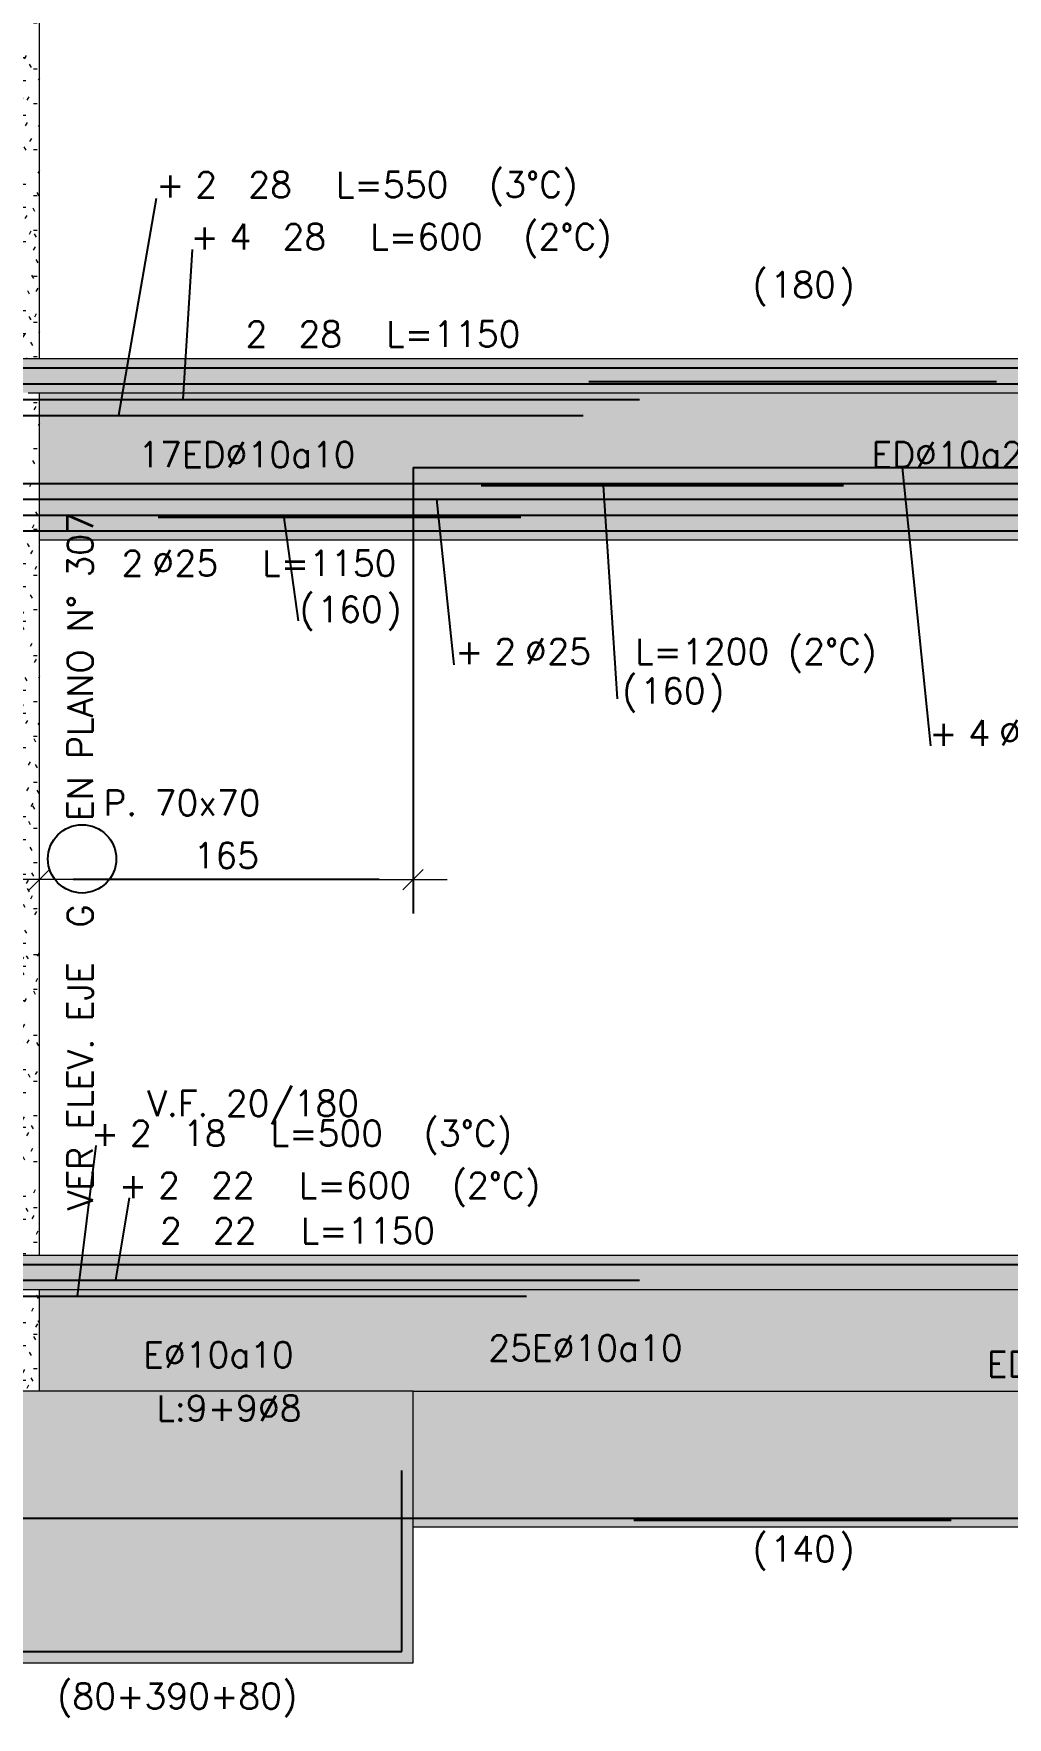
# Model space of a CAD drawing. Extents: x -3544 to 11711, y -11366 to 8565.
# Drawn here: x 2419 to 2849, y 1627 to 2371 of the extents above; entities that cross this region are included whole.
import ezdxf
from ezdxf.enums import TextEntityAlignment as Align

# ---------------------------------------------------------------- set-up
doc = ezdxf.new("R2010")
doc.units = 0
doc.header["$LTSCALE"] = 30
doc.header["$MEASUREMENT"] = 0
doc.linetypes.add('EJE2$0$RLE-PROYECCION', pattern=[0.71438, 0.47625, -0.23813])
doc.layers.get('0').update_dxf_attribs({"linetype": 'CONTINUOUS'})
doc.layers.add('EJE2$0$RLA-ACHURADO', color=30, linetype='EJE2$0$RLE-PROYECCION', lineweight=15, transparency=0.7)
for name, color, linetype, lineweight in [('EJE2$0$RLA-CONTORNO', 30, 'CONTINUOUS', 15), ('EJE2$0$RLA-COTAS', 7, 'CONTINUOUS', 9), ('EJE2$0$RLA-TEXTOS-1', 9, 'CONTINUOUS', 9)]:
    doc.layers.add(name, color=color, linetype=linetype, lineweight=lineweight)
doc.layers.add('EJE2$0$RLA-FE', color=7, linetype='CONTINUOUS')
doc.layers.add('EJE2$0$RLA-TEXTOS-FE', color=9, linetype='CONTINUOUS')
doc.styles.add('EJE2$0$RomanS', font='romans.shx', dxfattribs={"height": 11.25})
doc.dimstyles.new('EJE2$0$ING-50', dxfattribs={"dimscale": 50, "dimtxt": 0.27, "dimasz": 0.3, "dimexe": 0, "dimexo": 0, "dimgap": 0.1, "dimtad": 1, "dimdec": 1, "dimzin": 12, "dimdsep": 46, "dimtxsty": 'EJE2$0$RomanS', "dimblk": 'EJE2$0$TICK1', "dimblk1": 'EJE2$0$TICK1', "dimblk2": 'EJE2$0$TICK1', "dimcen": 0.09, "dimclrd": 2, "dimclre": 1, "dimclrt": 3, "dimadec": 0, "dimazin": 0, "dimtfac": 1, "dimtdec": 0, "dimtix": 1, "dimtmove": 2, "dimatfit": 3, "dimldrblk": 'EJE2$0$TICK1', "dimfxl": 0, "dimfxlon": 1, "dimtolj": 1, "dimtzin": 0, "dimarcsym": 0})
pattern_1 = [(0, (-1898.762, -1266.802), (20.32, 5.08), [1.676, -13.564, 1.676, -13.564, -81.28]), (0, (-1898.762, -1266.802), (20.32, 5.08), [-30.48, 1.676, -28.804, 1.676, -13.564, -35.56]), (0, (-1898.762, -1266.802), (20.32, 5.08), [-76.2, 1.676, -8.484, 1.676, -23.724]), (120, (-1891.142, -1264.262), (-14.559409, 15.057636), [1.676, -13.564, 1.676, -13.564, -81.28]), (120, (-1891.142, -1264.262), (-14.559409, 15.057636), [-30.48, 1.676, -28.804, 1.676, -13.564, -35.56]), (120, (-1891.142, -1264.262), (-14.559409, 15.057636), [-76.2, 1.676, -8.484, 1.676, -23.724]), (240, (-1888.602, -1254.102), (-5.760591, -20.137636), [1.676, -13.564, 1.676, -13.564, -81.28]), (240, (-1888.602, -1254.102), (-5.760591, -20.137636), [-30.48, 1.676, -28.804, 1.676, -13.564, -35.56]), (240, (-1888.602, -1254.102), (-5.760591, -20.137636), [-76.2, 1.676, -8.484, 1.676, -23.724])]

# ---------------------------------------------------------------- blocks, each defined once
blk = doc.blocks.new('*U201')
at = {"layer": 'EJE2$0$RLA-FE'}
blk.add_line((0, 0), (1068.21, 0), dxfattribs=at)
at = {"layer": 'EJE2$0$RLA-FE', "color": 3, "style": 'EJE2$0$RomanS', "flags": 8}
for tag, p in [('F=', (613.74, 9.32)), ('NUM', (628.15, 9.32))]:
    blk.add_attdef(tag, text='', height=11.25, dxfattribs=at).set_placement(p, align=Align.RIGHT)
at = {"layer": 'EJE2$0$RLA-FE', "color": 3, "style": 'EJE2$0$RomanS'}
for tag, p, flags in [('PHI', (632.04, 9.54), 14), ('DIAM', (641.9, 9.32), 12), ('MINUS', (663.92, 9.32), 13), ('MARK', (677.31, 9.32), 13), ('TEXTO_FE1', (680.61, 9.32), 8), ('TEXTO_FE2', (748.13, 9.34), 8), ('TIPO', (573.8, -75.78), 13), ('NVECES', (559.93, -94.72), 13), ('NUMFE', (563.86, -114.48), 13), ('CAPA', (572.06, -133.6), 13), ('DESPLAZA', (278.34, -151.59), 13), ('ESPACIO', (284.39, -169.95), 13), ('CANT', (298.23, -188.75), 13)]:
    blk.add_attdef(tag, p, '', height=11.25, dxfattribs=dict(at, flags=flags))
blk = doc.blocks.new('*U200')
at = {"layer": 'EJE2$0$RLA-FE'}
for p, q in [((0, 0), (1068.21, 0)), ((1068.21, 0), (1118.21, 0)), ((1118.21, 0), (1150, 0)), ((1150, 0), (1150, 0))]:
    blk.add_line(p, q, dxfattribs=at)
at = {"layer": 'EJE2$0$RLA-FE', "color": 3, "style": 'EJE2$0$RomanS', "flags": 8}
for tag, p in [('F=', (471.52, 36.32)), ('NUM', (485.93, 36.32))]:
    blk.add_attdef(tag, text='', height=11.25, dxfattribs=at).set_placement(p, align=Align.RIGHT)
at = {"layer": 'EJE2$0$RLA-FE', "color": 3, "style": 'EJE2$0$RomanS'}
for tag, p, flags in [('PHI', (489.83, 36.54), 14), ('DIAM', (499.68, 36.32), 12), ('MINUS', (521.7, 36.32), 13), ('MARK', (535.09, 36.32), 13), ('TEXTO_FE1', (538.39, 36.32), 8), ('TEXTO_FE2', (605.92, 36.34), 8), ('TIPO', (573.8, -75.78), 13), ('NVECES', (559.93, -94.72), 13), ('NUMFE', (563.86, -114.48), 13), ('CAPA', (572.06, -133.6), 13), ('DESPLAZA', (278.34, -151.59), 13), ('ESPACIO', (284.39, -169.95), 13), ('CANT', (298.23, -188.75), 13)]:
    blk.add_attdef(tag, p, '', height=11.25, dxfattribs=dict(at, flags=flags))
blk = doc.blocks.new('*U44')
at = {"layer": 'EJE2$0$RLA-FE'}
for q in [(0, 0), (1118.21, 0)]:
    blk.add_line((0, 0), q, dxfattribs=at)
at = {"layer": 'EJE2$0$RLA-FE', "color": 3, "style": 'EJE2$0$RomanS', "flags": 8}
for tag, p in [('F=', (508.44, 36.32)), ('NUM', (522.85, 36.32))]:
    blk.add_attdef(tag, text='', height=11.25, dxfattribs=at).set_placement(p, align=Align.RIGHT)
at = {"layer": 'EJE2$0$RLA-FE', "color": 3, "style": 'EJE2$0$RomanS'}
for tag, p, flags in [('PHI', (526.74, 36.54), 14), ('DIAM', (536.6, 36.32), 12), ('MINUS', (558.62, 36.32), 13), ('MARK', (572.01, 36.32), 13), ('TEXTO_FE1', (575.31, 36.32), 8), ('TEXTO_FE2', (642.83, 36.34), 8), ('TIPO', (598.8, -75.78), 13), ('NVECES', (584.93, -94.72), 13), ('NUMFE', (588.86, -114.48), 13), ('CAPA', (597.06, -133.6), 13), ('DESPLAZA', (278.34, -151.59), 13), ('ESPACIO', (284.39, -169.95), 13), ('CANT', (298.23, -188.75), 13)]:
    blk.add_attdef(tag, p, '', height=11.25, dxfattribs=dict(at, flags=flags))
blk = doc.blocks.new('*U42')
at = {"layer": 'EJE2$0$RLA-FE', "color": 6}
blk.add_line((0, 1), (180, 1), dxfattribs=at)
at = {"layer": 'EJE2$0$RLA-FE', "color": 3, "style": 'EJE2$0$RomanS', "flags": 8}
for tag, p in [('(', (75.66, 38.14)), ('EMP', (94.68, 38.14)), (')', (113.99, 38.14))]:
    blk.add_attdef(tag, text='', height=11.25, dxfattribs=at).set_placement(p, align=Align.CENTER)
blk = doc.blocks.new('*U202')
at = {"layer": 'EJE2$0$RLA-FE'}
for p, q in [((0, 0), (0, 0)), ((0, 0), (518.21, 0)), ((518.21, 0), (568.21, 0)), ((568.21, 0), (600, 0)), ((600, 0), (600, 0))]:
    blk.add_line(p, q, dxfattribs=at)
at = {"layer": 'EJE2$0$RLA-FE', "color": 3, "style": 'EJE2$0$RomanS', "flags": 8}
for tag, p in [('F=', (414.21, 66.32)), ('NUM', (428.62, 66.32))]:
    blk.add_attdef(tag, text='', height=11.25, dxfattribs=at).set_placement(p, align=Align.RIGHT)
at = {"layer": 'EJE2$0$RLA-FE', "color": 3, "style": 'EJE2$0$RomanS'}
for tag, p, flags in [('PHI', (432.51, 66.54), 14), ('DIAM', (442.37, 66.32), 12), ('MINUS', (464.39, 66.32), 13), ('MARK', (477.78, 66.32), 13), ('TEXTO_FE1', (481.08, 66.32), 8), ('TEXTO_FE2', (548.6, 66.34), 8), ('TIPO', (298.8, -75.78), 13), ('NVECES', (284.93, -94.72), 13), ('NUMFE', (288.86, -114.48), 13), ('CAPA', (297.06, -133.6), 13), ('DESPLAZA', (278.34, -151.59), 13), ('ESPACIO', (284.39, -169.95), 13), ('CANT', (298.23, -188.75), 13)]:
    blk.add_attdef(tag, p, '', height=11.25, dxfattribs=dict(at, flags=flags))
blk = doc.blocks.new('*U203')
at = {"layer": 'EJE2$0$RLA-FE'}
for p, q in [((0, 0), (0, 0)), ((0, 0), (468.21, 0)), ((468.21, 0), (518.21, 0)), ((518.21, 0), (550, 0)), ((550, 0), (550, 0))]:
    blk.add_line(p, q, dxfattribs=at)
at = {"layer": 'EJE2$0$RLA-FE', "color": 3, "style": 'EJE2$0$RomanS', "flags": 8}
for tag, p in [('F=', (374.07, 96.32)), ('NUM', (388.48, 96.32))]:
    blk.add_attdef(tag, text='', height=11.25, dxfattribs=at).set_placement(p, align=Align.RIGHT)
at = {"layer": 'EJE2$0$RLA-FE', "color": 3, "style": 'EJE2$0$RomanS'}
for tag, p, flags in [('PHI', (392.37, 96.54), 14), ('DIAM', (402.23, 96.32), 12), ('MINUS', (424.24, 96.32), 13), ('MARK', (437.64, 96.32), 13), ('TEXTO_FE1', (440.94, 96.32), 8), ('TEXTO_FE2', (508.46, 96.34), 8), ('TIPO', (273.8, -75.78), 13), ('NVECES', (259.93, -94.72), 13), ('NUMFE', (263.86, -114.48), 13), ('CAPA', (272.06, -133.6), 13), ('DESPLAZA', (278.34, -151.59), 13), ('ESPACIO', (284.39, -169.95), 13), ('CANT', (298.23, -188.75), 13)]:
    blk.add_attdef(tag, p, '', height=11.25, dxfattribs=dict(at, flags=flags))
blk = doc.blocks.new('*U186')
at = {"layer": 'EJE2$0$RLA-FE'}
blk.add_line((0, 0), (1068.21, 0), dxfattribs=at)
at = {"layer": 'EJE2$0$RLA-FE', "color": 3, "style": 'EJE2$0$RomanS', "flags": 8}
for tag, p in [('F=', (388.99, -19.89)), ('NUM', (403.4, -19.89))]:
    blk.add_attdef(tag, text='', height=11.25, dxfattribs=at).set_placement(p, align=Align.RIGHT)
at = {"layer": 'EJE2$0$RLA-FE', "color": 3, "style": 'EJE2$0$RomanS'}
for tag, p, flags in [('PHI', (407.3, -19.68), 12), ('DIAM', (417.15, -19.89), 12), ('MINUS', (439.17, -19.89), 13), ('MARK', (452.56, -19.89), 13), ('TEXTO_FE1', (455.86, -19.89), 8), ('TEXTO_FE2', (523.39, -19.88), 8), ('TIPO', (573.8, -57.92), 13), ('NVECES', (559.93, -76.86), 13), ('NUMFE', (563.86, -96.62), 13), ('CAPA', (572.06, -115.74), 13), ('DESPLAZA', (277.18, -134.17), 13), ('ESPACIO', (283.22, -152.53), 13), ('CANT', (297.06, -171.33), 13)]:
    blk.add_attdef(tag, p, '', height=11.25, dxfattribs=dict(at, flags=flags))
blk = doc.blocks.new('*U60')
at = {"layer": 'EJE2$0$RLA-FE'}
for p, q in [((0, 0), (0, 0)), ((0, 0), (1068.21, 0)), ((1068.21, 0), (1118.21, 0)), ((1118.21, 0), (1150, 0)), ((1150, 0), (1150, 0))]:
    blk.add_line(p, q, dxfattribs=at)
at = {"layer": 'EJE2$0$RLA-FE', "color": 3, "style": 'EJE2$0$RomanS', "flags": 8}
for tag, p in [('F=', (483.44, -47.89)), ('NUM', (497.85, -47.89))]:
    blk.add_attdef(tag, text='', height=11.25, dxfattribs=at).set_placement(p, align=Align.RIGHT)
at = {"layer": 'EJE2$0$RLA-FE', "color": 3, "style": 'EJE2$0$RomanS'}
for tag, p, flags in [('PHI', (501.74, -47.68), 12), ('DIAM', (511.6, -47.89), 12), ('MINUS', (533.62, -47.89), 13), ('MARK', (547.01, -47.89), 13), ('TEXTO_FE1', (550.31, -47.89), 8), ('TEXTO_FE2', (617.83, -47.88), 8), ('TIPO', (573.8, -57.92), 13), ('NVECES', (559.93, -76.86), 13), ('NUMFE', (563.86, -96.62), 13), ('CAPA', (572.06, -115.74), 13), ('DESPLAZA', (277.18, -134.17), 13), ('ESPACIO', (283.22, -152.53), 13), ('CANT', (297.06, -171.33), 13)]:
    blk.add_attdef(tag, p, '', height=11.25, dxfattribs=dict(at, flags=flags))
blk = doc.blocks.new('*U62')
at = {"layer": 'EJE2$0$RLA-FE', "color": 6}
blk.add_line((0, -1), (160, -1), dxfattribs=at)
at = {"layer": 'EJE2$0$RLA-FE', "color": 3, "style": 'EJE2$0$RomanS', "flags": 8}
for tag, p in [('(', (65.66, -47.26)), ('EMP', (84.68, -47.26)), (')', (103.99, -47.26))]:
    blk.add_attdef(tag, text='', height=11.25, dxfattribs=at).set_placement(p, align=Align.CENTER)
blk = doc.blocks.new('*U187')
at = {"layer": 'EJE2$0$RLA-FE'}
blk.add_line((0, 0), (1118.21, 0), dxfattribs=at)
at = {"layer": 'EJE2$0$RLA-FE', "color": 3, "style": 'EJE2$0$RomanS'}
for tag, p, flags in [('TIPO', (598.8, -57.92), 13), ('PHI', (509.38, -72.68), 12), ('DIAM', (519.24, -72.89), 12), ('MINUS', (541.26, -72.89), 13), ('MARK', (554.65, -72.89), 13), ('TEXTO_FE1', (557.95, -72.89), 8), ('NVECES', (584.93, -76.86), 13), ('TEXTO_FE2', (625.47, -72.88), 8), ('NUMFE', (588.86, -96.62), 13), ('CAPA', (597.06, -115.74), 13), ('DESPLAZA', (277.18, -134.17), 13), ('ESPACIO', (283.22, -152.53), 13), ('CANT', (297.06, -171.33), 13)]:
    blk.add_attdef(tag, p, '', height=11.25, dxfattribs=dict(at, flags=flags))
at = {"layer": 'EJE2$0$RLA-FE', "color": 3, "style": 'EJE2$0$RomanS', "flags": 8}
for tag, p in [('F=', (491.08, -72.89)), ('NUM', (505.49, -72.89))]:
    blk.add_attdef(tag, text='', height=11.25, dxfattribs=at).set_placement(p, align=Align.RIGHT)
blk = doc.blocks.new('*U185')
at = {"layer": 'EJE2$0$RLA-FE'}
for p, q in [((0, 0), (1118.21, 0)), ((1118.21, 0), (1168.21, 0)), ((1168.21, 0), (1200, 0)), ((1200, 0), (1200, 0))]:
    blk.add_line(p, q, dxfattribs=at)
at = {"layer": 'EJE2$0$RLA-FE', "color": 3, "style": 'EJE2$0$RomanS'}
for tag, p, flags in [('TIPO', (598.8, -57.92), 13), ('NVECES', (584.93, -76.86), 13), ('PHI', (485.19, -97.68), 12), ('DIAM', (495.05, -97.89), 12), ('MINUS', (517.07, -97.89), 13), ('MARK', (530.46, -97.89), 13), ('TEXTO_FE1', (533.76, -97.89), 8), ('NUMFE', (588.86, -96.62), 13), ('TEXTO_FE2', (601.28, -97.88), 8), ('CAPA', (597.06, -115.74), 13), ('DESPLAZA', (277.18, -134.17), 13), ('ESPACIO', (283.22, -152.53), 13), ('CANT', (297.06, -171.33), 13)]:
    blk.add_attdef(tag, p, '', height=11.25, dxfattribs=dict(at, flags=flags))
at = {"layer": 'EJE2$0$RLA-FE', "color": 3, "style": 'EJE2$0$RomanS', "flags": 8}
for tag, p in [('F=', (466.89, -97.89)), ('NUM', (481.3, -97.89))]:
    blk.add_attdef(tag, text='', height=11.25, dxfattribs=at).set_placement(p, align=Align.RIGHT)
blk = doc.blocks.new('*U189')
at = {"layer": 'EJE2$0$RLA-FE'}
for q in [(0, 0), (1068.21, 0)]:
    blk.add_line((0, 0), q, dxfattribs=at)
at = {"layer": 'EJE2$0$RLA-FE', "color": 3, "style": 'EJE2$0$RomanS'}
for tag, p, flags in [('TIPO', (573.8, -57.92), 13), ('NVECES', (559.93, -76.86), 13), ('PHI', (460.88, -97.68), 12), ('DIAM', (470.73, -97.89), 12), ('MINUS', (492.75, -97.89), 13), ('MARK', (506.14, -97.89), 13), ('TEXTO_FE1', (509.44, -97.89), 8), ('NUMFE', (563.86, -96.62), 13), ('TEXTO_FE2', (576.97, -97.88), 8), ('CAPA', (572.06, -115.74), 13), ('DESPLAZA', (277.18, -134.17), 13), ('ESPACIO', (283.22, -152.53), 13), ('CANT', (297.06, -171.33), 13)]:
    blk.add_attdef(tag, p, '', height=11.25, dxfattribs=dict(at, flags=flags))
at = {"layer": 'EJE2$0$RLA-FE', "color": 3, "style": 'EJE2$0$RomanS', "flags": 8}
for tag, p in [('F=', (442.57, -97.89)), ('NUM', (456.98, -97.89))]:
    blk.add_attdef(tag, text='', height=11.25, dxfattribs=at).set_placement(p, align=Align.RIGHT)
blk = doc.blocks.new('*U75')
at = {"layer": 'EJE2$0$RLA-FE', "color": 6}
blk.add_line((0, -1), (160, -1), dxfattribs=at)
at = {"layer": 'EJE2$0$RLA-FE', "color": 3, "style": 'EJE2$0$RomanS', "flags": 8}
for tag, p in [('(', (65.66, -97.26)), ('EMP', (84.68, -97.26)), (')', (103.99, -97.26))]:
    blk.add_attdef(tag, text='', height=11.25, dxfattribs=at).set_placement(p, align=Align.CENTER)
blk = doc.blocks.new('*U188')
at = {"layer": 'EJE2$0$RLA-FE'}
for p, q in [((0, 0), (0, 0)), ((0, 0), (518.21, 0)), ((518.21, 0), (568.21, 0)), ((568.21, 0), (600, 0)), ((600, 0), (600, 0))]:
    blk.add_line(p, q, dxfattribs=at)
at = {"layer": 'EJE2$0$RLA-FE', "color": 3, "style": 'EJE2$0$RomanS'}
for tag, p, flags in [('TIPO', (298.8, -57.92), 13), ('NVECES', (284.93, -76.86), 13), ('NUMFE', (288.86, -96.62), 13), ('PHI', (258.65, -122.68), 12), ('CAPA', (297.06, -115.74), 13), ('DIAM', (268.5, -122.89), 12), ('MINUS', (290.52, -122.89), 13), ('MARK', (303.91, -122.89), 13), ('TEXTO_FE1', (307.21, -122.89), 8), ('TEXTO_FE2', (374.73, -122.88), 8), ('DESPLAZA', (277.18, -134.17), 13), ('ESPACIO', (283.22, -152.53), 13), ('CANT', (297.06, -171.33), 13)]:
    blk.add_attdef(tag, p, '', height=11.25, dxfattribs=dict(at, flags=flags))
at = {"layer": 'EJE2$0$RLA-FE', "color": 3, "style": 'EJE2$0$RomanS', "flags": 8}
for tag, p in [('F=', (240.34, -122.89)), ('NUM', (254.75, -122.89))]:
    blk.add_attdef(tag, text='', height=11.25, dxfattribs=at).set_placement(p, align=Align.RIGHT)
blk = doc.blocks.new('EJE2$0$TICK1')
for points in [[(-1, 0), (1, 0)], [(-0.3, -0.3), (0.3, 0.3)]]:
    blk.add_lwpolyline(points)
blk = doc.blocks.new('*D84')
at = {"layer": 'EJE2$0$RLA-COTAS', "color": 2, "lineweight": -2, "transparency": 16777216}
blk.add_line((-209.52, -235), (-344.52, -235), dxfattribs=at)
at = {"layer": 'EJE2$0$RLA-COTAS', "color": 2, "lineweight": -2, "transparency": 16777216, "xscale": 15, "yscale": 15, "zscale": 15, "rotation": 180}
blk.add_blockref('EJE2$0$TICK1', (-359.52, -235), dxfattribs=at)
at = {"layer": 'EJE2$0$RLA-COTAS', "color": 2, "lineweight": -2, "transparency": 16777216, "xscale": 15, "yscale": 15, "zscale": 15}
blk.add_blockref('EJE2$0$TICK1', (-194.52, -235), dxfattribs=at)
at = {"layer": 'EJE2$0$RLA-COTAS', "color": 3, "transparency": 16777216, "insert": (-277.02, -224.38), "char_height": 11.25, "attachment_point": 5, "style": 'EJE2$0$RomanS'}
blk.add_mtext('\\A1;165', dxfattribs=at)
blk = doc.blocks.new('*U177')
at = {"layer": 'EJE2$0$RLA-FE'}
blk.add_line((0, 0), (1068.21, 0), dxfattribs=at)
at = {"layer": 'EJE2$0$RLA-FE', "color": 3, "style": 'EJE2$0$RomanS', "flags": 8}
for tag, p in [('F=', (536, 9.32)), ('NUM', (550.41, 9.32))]:
    blk.add_attdef(tag, text='', height=11.25, dxfattribs=at).set_placement(p, align=Align.RIGHT)
at = {"layer": 'EJE2$0$RLA-FE', "color": 3, "style": 'EJE2$0$RomanS'}
for tag, p, flags in [('PHI', (554.31, 9.54), 14), ('DIAM', (564.16, 9.32), 12), ('MINUS', (586.18, 9.32), 13), ('MARK', (599.58, 9.32), 13), ('TEXTO_FE1', (602.88, 9.32), 8), ('TEXTO_FE2', (670.4, 9.34), 8), ('TIPO', (573.8, -75.78), 13), ('NVECES', (559.93, -94.72), 13), ('NUMFE', (563.86, -114.48), 13), ('CAPA', (572.06, -133.6), 13), ('DESPLAZA', (278.34, -151.59), 13), ('ESPACIO', (284.39, -169.95), 13), ('CANT', (298.23, -188.75), 13)]:
    blk.add_attdef(tag, p, '', height=11.25, dxfattribs=dict(at, flags=flags))
blk = doc.blocks.new('*U171')
at = {"layer": 'EJE2$0$RLA-FE'}
for p, q in [((0, 0), (1068.21, 0)), ((1068.21, 0), (1118.21, 0)), ((1118.21, 0), (1150, 0)), ((1150, 0), (1150, 0))]:
    blk.add_line(p, q, dxfattribs=at)
at = {"layer": 'EJE2$0$RLA-FE', "color": 3, "style": 'EJE2$0$RomanS', "flags": 8}
for tag, p in [('F=', (362.39, -19.89)), ('NUM', (376.8, -19.89))]:
    blk.add_attdef(tag, text='', height=11.25, dxfattribs=at).set_placement(p, align=Align.RIGHT)
at = {"layer": 'EJE2$0$RLA-FE', "color": 3, "style": 'EJE2$0$RomanS'}
for tag, p, flags in [('PHI', (380.69, -19.68), 12), ('DIAM', (390.55, -19.89), 12), ('MINUS', (412.57, -19.89), 13), ('MARK', (425.96, -19.89), 13), ('TEXTO_FE1', (429.26, -19.89), 8), ('TEXTO_FE2', (496.78, -19.88), 8), ('TIPO', (573.8, -57.92), 13), ('NVECES', (559.93, -76.86), 13), ('NUMFE', (563.86, -96.62), 13), ('CAPA', (572.06, -115.74), 13), ('DESPLAZA', (277.18, -134.17), 13), ('ESPACIO', (283.22, -152.53), 13), ('CANT', (297.06, -171.33), 13)]:
    blk.add_attdef(tag, p, '', height=11.25, dxfattribs=dict(at, flags=flags))
blk = doc.blocks.new('*U158')
at = {"layer": 'EJE2$0$RLA-FE'}
for q in [(0, 0), (1118.21, 0)]:
    blk.add_line((0, 0), q, dxfattribs=at)
at = {"layer": 'EJE2$0$RLA-FE', "color": 3, "style": 'EJE2$0$RomanS', "flags": 8}
for tag, p in [('F=', (508.44, -19.89)), ('NUM', (522.85, -19.89))]:
    blk.add_attdef(tag, text='', height=11.25, dxfattribs=at).set_placement(p, align=Align.RIGHT)
at = {"layer": 'EJE2$0$RLA-FE', "color": 3, "style": 'EJE2$0$RomanS'}
for tag, p, flags in [('PHI', (526.74, -19.68), 12), ('DIAM', (536.6, -19.89), 12), ('MINUS', (558.62, -19.89), 13), ('MARK', (572.01, -19.89), 13), ('TEXTO_FE1', (575.31, -19.89), 8), ('TEXTO_FE2', (642.83, -19.88), 8), ('TIPO', (598.8, -57.92), 13), ('NVECES', (584.93, -76.86), 13), ('NUMFE', (588.86, -96.62), 13), ('CAPA', (597.06, -115.74), 13), ('DESPLAZA', (277.18, -134.17), 13), ('ESPACIO', (283.22, -152.53), 13), ('CANT', (297.06, -171.33), 13)]:
    blk.add_attdef(tag, p, '', height=11.25, dxfattribs=dict(at, flags=flags))
blk = doc.blocks.new('*U56')
at = {"layer": 'EJE2$0$RLA-FE', "color": 6}
blk.add_line((0, -1), (140, -1), dxfattribs=at)
at = {"layer": 'EJE2$0$RLA-FE', "color": 3, "style": 'EJE2$0$RomanS', "flags": 8}
for tag, p in [('(', (55.66, -19.26)), (')', (93.99, -19.26)), ('EMP', (74.68, -19.26))]:
    blk.add_attdef(tag, text='', height=11.25, dxfattribs=at).set_placement(p, align=Align.CENTER)
blk = doc.blocks.new('*U162')
at = {"layer": 'EJE2$0$RLA-FE'}
for p, q in [((0, 0), (0, 0)), ((0, 0), (518.21, 0)), ((518.21, 0), (568.21, 0)), ((568.21, 0), (600, 0)), ((600, 0), (600, 0))]:
    blk.add_line(p, q, dxfattribs=at)
at = {"layer": 'EJE2$0$RLA-FE', "color": 3, "style": 'EJE2$0$RomanS', "flags": 8}
for tag, p in [('F=', (382.65, 36.32)), ('NUM', (397.06, 36.32))]:
    blk.add_attdef(tag, text='', height=11.25, dxfattribs=at).set_placement(p, align=Align.RIGHT)
at = {"layer": 'EJE2$0$RLA-FE', "color": 3, "style": 'EJE2$0$RomanS'}
for tag, p, flags in [('PHI', (400.95, 36.54), 14), ('DIAM', (410.81, 36.32), 12), ('MINUS', (432.83, 36.32), 13), ('MARK', (446.22, 36.32), 13), ('TEXTO_FE1', (449.52, 36.32), 8), ('TEXTO_FE2', (517.04, 36.34), 8), ('TIPO', (298.8, -75.78), 13), ('NVECES', (284.93, -94.72), 13), ('NUMFE', (288.86, -114.48), 13), ('CAPA', (297.06, -133.6), 13), ('DESPLAZA', (278.34, -151.59), 13), ('ESPACIO', (284.39, -169.95), 13), ('CANT', (298.23, -188.75), 13)]:
    blk.add_attdef(tag, p, '', height=11.25, dxfattribs=dict(at, flags=flags))
blk = doc.blocks.new('*U178')
at = {"layer": 'EJE2$0$RLA-FE'}
for p, q in [((0, 0), (0, 0)), ((0, 0), (418.21, 0)), ((418.21, 0), (468.21, 0)), ((468.21, 0), (500, 0)), ((500, 0), (500, 0))]:
    blk.add_line(p, q, dxfattribs=at)
at = {"layer": 'EJE2$0$RLA-FE', "color": 3, "style": 'EJE2$0$RomanS', "flags": 8}
for tag, p in [('F=', (320.22, 66.32)), ('NUM', (334.63, 66.32))]:
    blk.add_attdef(tag, text='', height=11.25, dxfattribs=at).set_placement(p, align=Align.RIGHT)
at = {"layer": 'EJE2$0$RLA-FE', "color": 3, "style": 'EJE2$0$RomanS'}
for tag, p, flags in [('PHI', (338.52, 66.54), 14), ('DIAM', (348.38, 66.32), 12), ('MINUS', (370.4, 66.32), 13), ('MARK', (383.79, 66.32), 13), ('TEXTO_FE1', (387.09, 66.32), 8), ('TEXTO_FE2', (454.61, 66.34), 8), ('TIPO', (248.8, -75.78), 13), ('NVECES', (234.93, -94.72), 13), ('NUMFE', (238.86, -114.48), 13), ('CAPA', (247.06, -133.6), 13), ('DESPLAZA', (278.34, -151.59), 13), ('ESPACIO', (284.39, -169.95), 13), ('CANT', (298.23, -188.75), 13)]:
    blk.add_attdef(tag, p, '', height=11.25, dxfattribs=dict(at, flags=flags))
blk = doc.blocks.new('*U289')
at = {"layer": 'EJE2$0$RLA-FE'}
for p, q in [((0, 80), (0, 0)), ((390, 0), (390, 80)), ((0, 0), (308.21, 0)), ((308.21, 0), (358.21, 0)), ((358.21, 0), (390, 0))]:
    blk.add_line(p, q, dxfattribs=at)
at = {"layer": 'EJE2$0$RLA-FE', "color": 3, "style": 'EJE2$0$RomanS', "flags": 8}
for tag, p in [('F=', (103.44, -25.3)), ('NUM', (117.85, -25.3))]:
    blk.add_attdef(tag, text='', height=11.25, dxfattribs=at).set_placement(p, align=Align.RIGHT)
at = {"layer": 'EJE2$0$RLA-FE', "color": 3, "style": 'EJE2$0$RomanS'}
for tag, p, flags in [('PHI', (121.74, -25.08), 12), ('DIAM', (131.6, -25.3), 12), ('MINUS', (153.62, -25.3), 13), ('MARK', (167.01, -25.3), 13), ('TEXTO_FE1', (170.31, -25.3), 8), ('TEXTO_FE2', (237.83, -25.28), 8), ('TIPO', (193.8, -57.92), 13), ('NVECES', (179.93, -76.86), 13), ('NUMFE', (183.86, -96.62), 13), ('CAPA', (192.06, -115.74), 13), ('DESPLAZA', (277.18, -134.17), 13), ('ESPACIO', (283.22, -152.53), 13), ('CANT', (297.06, -171.33), 13)]:
    blk.add_attdef(tag, p, '', height=11.25, dxfattribs=dict(at, flags=flags))
blk = doc.blocks.new('EJE2')
at = {"layer": 'EJE2$0$RLA-ACHURADO'}
h = blk.add_hatch(dxfattribs=at)
h.set_pattern_fill('FP_1', color=256, style=0, pattern_type=2)
h.set_pattern_definition(pattern_1)
h.paths.add_polyline_path([(-359.52, -5), (-359.52, 376), (-364.52, 376), (-364.52, 311), (-424.52, 311), (-424.52, 376), (-429.52, 376), (-429.52, -5)], flags=0)
h = blk.add_hatch(dxfattribs=at)
h.set_pattern_fill('FP_1', color=256, style=0, pattern_type=2)
h.set_pattern_definition(pattern_1)
h.paths.add_polyline_path([(-1423.06, -20), (1625.48, -20), (1625.48, -5), (-1734.52, -5), (-1734.52, -20)], flags=0)
h.paths.add_polyline_path([(-2429.52, -20), (-2054.52, -20), (-2054.52, -5), (-2429.52, -5)], flags=0)
h = blk.add_hatch(dxfattribs=at)
h.set_pattern_fill('FP_1', color=256, style=0, pattern_type=2)
h.set_pattern_definition(pattern_1)
h.paths.add_polyline_path([(-364.52, -401), (-359.52, -401), (-359.52, -20), (-364.52, -20), (-364.52, -85), (-424.52, -85), (-424.52, -20), (-429.52, -20), (-429.52, -401), (-424.52, -401)], flags=0)
h = blk.add_hatch(dxfattribs=at)
h.set_pattern_fill('FP_1', color=256, style=0, pattern_type=2)
h.set_pattern_definition(pattern_1)
h.paths.add_polyline_path([(75.48, -85), (75.48, -20), (-359.52, -20), (-359.52, -85), (-30.16, -85)], flags=0)
h.paths.add_polyline_path([(570.48, -85), (570.48, -20), (135.48, -20), (135.48, -85)], flags=0)
h = blk.add_hatch(dxfattribs=at)
h.set_pattern_fill('FP_1', color=256, style=0, pattern_type=2)
h.set_pattern_definition(pattern_1)
h.paths.add_polyline_path([(-1359.52, -416), (1625.48, -416), (1625.48, -401), (-1359.52, -401)], flags=0)
h = blk.add_hatch(dxfattribs=at)
h.set_pattern_fill('FP_1', color=256, style=0, pattern_type=2)
h.set_pattern_definition(pattern_1)
h.paths.add_polyline_path([(-429.52, -461), (-359.52, -461), (-359.52, -416), (-429.52, -416)], flags=0)
h = blk.add_hatch(dxfattribs=at)
h.set_pattern_fill('FP_1', color=256, style=0, pattern_type=2)
h.set_pattern_definition(pattern_1)
h.paths.add_polyline_path([(-359.52, -461), (570.48, -461), (570.48, -416), (-359.52, -416)], flags=0)
h = blk.add_hatch(dxfattribs=at)
h.set_pattern_fill('FP_1', color=256, style=0, pattern_type=2)
h.set_pattern_definition(pattern_1)
h.paths.add_polyline_path([(-194.52, -581), (-194.52, -461), (-594.52, -461), (-594.52, -581)], flags=0)
h.paths.add_polyline_path([(805.48, -581), (805.48, -461), (405.48, -461), (405.48, -581)], flags=0)
h = blk.add_hatch(dxfattribs=at)
h.set_pattern_fill('FP_1', color=256, style=0, pattern_type=2)
h.set_pattern_definition(pattern_1)
h.paths.add_polyline_path([(-194.52, -521), (405.48, -521), (405.48, -461), (-194.52, -461)], flags=0)
at = {"layer": 'EJE2$0$RLA-CONTORNO'}
for p, q in [((-359.52, -5), (-359.52, 376)), ((2140.48, -5), (-1734.52, -5)), ((-364.52, -20), (75.48, -20)), ((-359.52, -401), (-359.52, -20)), ((-359.52, -85), (75.48, -85)), ((1625.48, -401), (-1734.52, -401)), ((-1379.52, -416), (1625.48, -416)), ((-359.52, -461), (-359.52, -416)), ((-194.52, -461), (-594.52, -461)), ((-194.52, -581), (-194.52, -461)), ((-194.52, -461), (405.48, -461)), ((405.48, -521), (-194.52, -521)), ((-594.52, -581), (-194.52, -581))]:
    blk.add_line(p, q, dxfattribs=at)
at = {"layer": 'EJE2$0$RLA-FE', "color": 2}
for p, q in [((-307.89, 65.78), (-324.59, -30)), ((-292.1, 43.32), (-296.12, -23)), ((34.04, -175.89), (21.55, -53)), ((-104.29, -155.22), (-110.48, -61)), ((-245.13, -120.75), (-251.62, -74)), ((-176.34, -140.16), (-183.98, -67)), ((-334.65, -352.4), (-342.78, -419)), ((-319.9, -375.56), (-325.92, -412))]:
    blk.add_line(p, q, dxfattribs=at)
at = {"layer": 'EJE2$0$RLA-FE', "color": 1}
blk.add_line((-194.52, -53), (-194.52, -250), dxfattribs=at)
at = {"layer": 'EJE2$0$RLA-TEXTOS-FE', "color": 2}
blk.add_circle((-340.65, -225.87), 15.07, dxfattribs=at)
at = {"layer": 'EJE2$0$RLA-FE'}
ref = blk.add_blockref('*U203', (-669.52, -30), dxfattribs=at)
ref.add_attrib('DIAM', '28', (-267.29, 66.32), dxfattribs={"color": 3, "height": 11.25, "style": 'EJE2$0$RomanS'})
ref.add_attrib('NUM', '2', dxfattribs={"color": 3, "height": 11.25, "style": 'EJE2$0$RomanS'}).set_placement((-281.04, 66.32), align=Align.RIGHT)
ref.add_attrib('TEXTO_FE1', 'L=550', (-228.58, 66.32), dxfattribs={"color": 3, "height": 11.25, "style": 'EJE2$0$RomanS'})
ref.add_attrib('TEXTO_FE2', '(3°C)', (-161.06, 66.34), dxfattribs={"color": 3, "height": 11.25, "style": 'EJE2$0$RomanS'})
ref.add_attrib('F=', '+', dxfattribs={"color": 3, "height": 11.25, "style": 'EJE2$0$RomanS'}).set_placement((-295.45, 66.32), align=Align.RIGHT)
ref = blk.add_blockref('*U202', (-694.52, -23), dxfattribs=at)
ref.add_attrib('DIAM', '28', (-252.15, 43.32), dxfattribs={"color": 3, "height": 11.25, "style": 'EJE2$0$RomanS'})
ref.add_attrib('NUM', '4', dxfattribs={"color": 3, "height": 11.25, "style": 'EJE2$0$RomanS'}).set_placement((-265.9, 43.32), align=Align.RIGHT)
ref.add_attrib('TEXTO_FE1', 'L=600', (-213.44, 43.32), dxfattribs={"color": 3, "height": 11.25, "style": 'EJE2$0$RomanS'})
ref.add_attrib('TEXTO_FE2', '(2°C)', (-145.92, 43.34), dxfattribs={"color": 3, "height": 11.25, "style": 'EJE2$0$RomanS'})
ref.add_attrib('F=', '+', dxfattribs={"color": 3, "height": 11.25, "style": 'EJE2$0$RomanS'}).set_placement((-280.31, 43.32), align=Align.RIGHT)
for name, p in [('*U200', (-1087.02, -16)), ('*U44', (-117.02, -16)), ('*U185', (-1204.52, -60)), ('*U189', (-164.52, -60)), ('*U60', (-1297.02, -74)), ('*U60', (-307.02, -74)), ('*U171', (-1107.02, -517)), ('*U158', (-97.02, -517))]:
    blk.add_blockref(name, p, dxfattribs=at)
ref = blk.add_blockref('*U42', (-117.02, -16), dxfattribs=at)
ref.add_attrib('EMP', '180', dxfattribs={"color": 3, "height": 11.25, "style": 'EJE2$0$RomanS'}).set_placement((-22.34, 22.14), align=Align.CENTER)
ref.add_attrib('(', '(', dxfattribs={"color": 3, "height": 11.25, "style": 'EJE2$0$RomanS'}).set_placement((-41.36, 22.14), align=Align.CENTER)
ref.add_attrib(')', ')', dxfattribs={"color": 3, "height": 11.25, "style": 'EJE2$0$RomanS'}).set_placement((-3.02, 22.14), align=Align.CENTER)
ref = blk.add_blockref('*U201', (-887.02, -9), dxfattribs=at)
ref.add_attrib('DIAM', '28', (-245.12, 0.32), dxfattribs={"color": 3, "height": 11.25, "style": 'EJE2$0$RomanS'})
ref.add_attrib('NUM', '2', dxfattribs={"color": 3, "height": 11.25, "style": 'EJE2$0$RomanS'}).set_placement((-258.87, 0.32), align=Align.RIGHT)
ref.add_attrib('TEXTO_FE1', 'L=1150', (-206.41, 0.32), dxfattribs={"color": 3, "height": 11.25, "style": 'EJE2$0$RomanS'})
ref = blk.add_blockref('*U188', (-194.52, -53), dxfattribs=at)
ref.add_attrib('DIAM', '25', (73.98, -175.89), dxfattribs={"color": 3, "height": 11.25, "style": 'EJE2$0$RomanS'})
ref.add_attrib('NUM', '4', dxfattribs={"color": 3, "height": 11.25, "style": 'EJE2$0$RomanS'}).set_placement((60.23, -175.89), align=Align.RIGHT)
ref.add_attrib('TEXTO_FE1', 'L=600', (112.69, -175.89), dxfattribs={"color": 3, "height": 11.25, "style": 'EJE2$0$RomanS'})
ref.add_attrib('TEXTO_FE2', '(3°C)', (180.22, -175.88), dxfattribs={"color": 3, "height": 11.25, "style": 'EJE2$0$RomanS'})
ref.add_attrib('PHI', '%%C', (64.13, -175.68), dxfattribs={"color": 3, "height": 11.25, "style": 'EJE2$0$RomanS'})
ref.add_attrib('F=', '+', dxfattribs={"color": 3, "height": 11.25, "style": 'EJE2$0$RomanS'}).set_placement((45.82, -175.89), align=Align.RIGHT)
ref = blk.add_blockref('*U75', (-164.52, -60), dxfattribs=at)
ref.add_attrib('EMP', '160', dxfattribs={"color": 3, "height": 11.25, "style": 'EJE2$0$RomanS'}).set_placement((-79.84, -157.26), align=Align.CENTER)
ref.add_attrib('(', '(', dxfattribs={"color": 3, "height": 11.25, "style": 'EJE2$0$RomanS'}).set_placement((-98.86, -157.26), align=Align.CENTER)
ref.add_attrib(')', ')', dxfattribs={"color": 3, "height": 11.25, "style": 'EJE2$0$RomanS'}).set_placement((-60.52, -157.26), align=Align.CENTER)
ref = blk.add_blockref('*U187', (-654.52, -67), dxfattribs=at)
ref.add_attrib('DIAM', '25', (-135.28, -139.89), dxfattribs={"color": 3, "height": 11.25, "style": 'EJE2$0$RomanS'})
ref.add_attrib('NUM', '2', dxfattribs={"color": 3, "height": 11.25, "style": 'EJE2$0$RomanS'}).set_placement((-149.03, -139.89), align=Align.RIGHT)
ref.add_attrib('TEXTO_FE1', 'L=1200', (-96.57, -139.89), dxfattribs={"color": 3, "height": 11.25, "style": 'EJE2$0$RomanS'})
ref.add_attrib('TEXTO_FE2', '(2°C)', (-29.05, -139.88), dxfattribs={"color": 3, "height": 11.25, "style": 'EJE2$0$RomanS'})
ref.add_attrib('PHI', '%%C', (-145.14, -139.68), dxfattribs={"color": 3, "height": 11.25, "style": 'EJE2$0$RomanS'})
ref.add_attrib('F=', '+', dxfattribs={"color": 3, "height": 11.25, "style": 'EJE2$0$RomanS'}).set_placement((-163.44, -139.89), align=Align.RIGHT)
ref = blk.add_blockref('*U186', (-717.02, -81), dxfattribs=at)
ref.add_attrib('DIAM', '25', (-299.87, -100.89), dxfattribs={"color": 3, "height": 11.25, "style": 'EJE2$0$RomanS'})
ref.add_attrib('NUM', '2', dxfattribs={"color": 3, "height": 11.25, "style": 'EJE2$0$RomanS'}).set_placement((-313.62, -100.89), align=Align.RIGHT)
ref.add_attrib('TEXTO_FE1', 'L=1150', (-261.16, -100.89), dxfattribs={"color": 3, "height": 11.25, "style": 'EJE2$0$RomanS'})
ref.add_attrib('PHI', '%%C', (-309.72, -100.68), dxfattribs={"color": 3, "height": 11.25, "style": 'EJE2$0$RomanS'})
ref = blk.add_blockref('*U62', (-307.02, -74), dxfattribs=at)
ref.add_attrib('EMP', '160', dxfattribs={"color": 3, "height": 11.25, "style": 'EJE2$0$RomanS'}).set_placement((-222.34, -121.26), align=Align.CENTER)
ref.add_attrib('(', '(', dxfattribs={"color": 3, "height": 11.25, "style": 'EJE2$0$RomanS'}).set_placement((-241.36, -121.26), align=Align.CENTER)
ref.add_attrib(')', ')', dxfattribs={"color": 3, "height": 11.25, "style": 'EJE2$0$RomanS'}).set_placement((-203.02, -121.26), align=Align.CENTER)
ref = blk.add_blockref('*U178', (-644.52, -419), dxfattribs=at)
ref.add_attrib('DIAM', '18', (-296.14, -352.68), dxfattribs={"color": 3, "height": 11.25, "style": 'EJE2$0$RomanS'})
ref.add_attrib('NUM', '2', dxfattribs={"color": 3, "height": 11.25, "style": 'EJE2$0$RomanS'}).set_placement((-309.89, -352.68), align=Align.RIGHT)
ref.add_attrib('TEXTO_FE1', 'L=500', (-257.43, -352.68), dxfattribs={"color": 3, "height": 11.25, "style": 'EJE2$0$RomanS'})
ref.add_attrib('TEXTO_FE2', '(3°C)', (-189.91, -352.66), dxfattribs={"color": 3, "height": 11.25, "style": 'EJE2$0$RomanS'})
ref.add_attrib('F=', '+', dxfattribs={"color": 3, "height": 11.25, "style": 'EJE2$0$RomanS'}).set_placement((-324.3, -352.68), align=Align.RIGHT)
ref = blk.add_blockref('*U162', (-694.52, -412), dxfattribs=at)
ref.add_attrib('DIAM', '22', (-283.71, -375.68), dxfattribs={"color": 3, "height": 11.25, "style": 'EJE2$0$RomanS'})
ref.add_attrib('NUM', '2', dxfattribs={"color": 3, "height": 11.25, "style": 'EJE2$0$RomanS'}).set_placement((-297.46, -375.68), align=Align.RIGHT)
ref.add_attrib('TEXTO_FE1', 'L=600', (-245, -375.68), dxfattribs={"color": 3, "height": 11.25, "style": 'EJE2$0$RomanS'})
ref.add_attrib('TEXTO_FE2', '(2°C)', (-177.48, -375.66), dxfattribs={"color": 3, "height": 11.25, "style": 'EJE2$0$RomanS'})
ref.add_attrib('F=', '+', dxfattribs={"color": 3, "height": 11.25, "style": 'EJE2$0$RomanS'}).set_placement((-311.87, -375.68), align=Align.RIGHT)
ref = blk.add_blockref('*U177', (-847.02, -405), dxfattribs=at)
ref.add_attrib('DIAM', '22', (-282.86, -395.68), dxfattribs={"color": 3, "height": 11.25, "style": 'EJE2$0$RomanS'})
ref.add_attrib('NUM', '2', dxfattribs={"color": 3, "height": 11.25, "style": 'EJE2$0$RomanS'}).set_placement((-296.61, -395.68), align=Align.RIGHT)
ref.add_attrib('TEXTO_FE1', 'L=1150', (-244.14, -395.68), dxfattribs={"color": 3, "height": 11.25, "style": 'EJE2$0$RomanS'})
ref = blk.add_blockref('*U289', (-589.52, -576), dxfattribs=at)
ref.add_attrib('DIAM', '16', (-457.92, -601.3), dxfattribs={"color": 3, "height": 11.25, "style": 'EJE2$0$RomanS'})
ref.add_attrib('NUM', '2', dxfattribs={"color": 3, "height": 11.25, "style": 'EJE2$0$RomanS'}).set_placement((-471.67, -601.3), align=Align.RIGHT)
ref.add_attrib('TEXTO_FE1', 'L=550', (-419.21, -601.3), dxfattribs={"color": 3, "height": 11.25, "style": 'EJE2$0$RomanS'})
ref.add_attrib('TEXTO_FE2', '(80+390+80)', (-351.69, -601.28), dxfattribs={"color": 3, "height": 11.25, "style": 'EJE2$0$RomanS'})
ref.add_attrib('PHI', '%%C', (-467.77, -601.08), dxfattribs={"color": 3, "height": 11.25, "style": 'EJE2$0$RomanS'})
ref.add_attrib('F=', 'F=', dxfattribs={"color": 3, "height": 11.25, "style": 'EJE2$0$RomanS'}).set_placement((-486.08, -601.3), align=Align.RIGHT)
ref = blk.add_blockref('*U56', (-97.02, -517), dxfattribs=at)
ref.add_attrib('EMP', '140', dxfattribs={"color": 3, "height": 11.25, "style": 'EJE2$0$RomanS'}).set_placement((-22.34, -536.26), align=Align.CENTER)
ref.add_attrib('(', '(', dxfattribs={"color": 3, "height": 11.25, "style": 'EJE2$0$RomanS'}).set_placement((-41.36, -536.26), align=Align.CENTER)
ref.add_attrib(')', ')', dxfattribs={"color": 3, "height": 11.25, "style": 'EJE2$0$RomanS'}).set_placement((-3.02, -536.26), align=Align.CENTER)
at = {"layer": 'EJE2$0$RLA-TEXTOS-1', "char_height": 11.25, "attachment_point": 5, "style": 'EJE2$0$RomanS'}
for s, insert, width, line_spacing_factor in [('P. 70x70', (-296.57, -201.09), 129.8188, 0.983083), ('V.F. 20/180', (-265.14, -335.69), 108.0446, 0.941778)]:
    blk.add_mtext(s, dxfattribs=dict(at, insert=insert, width=width, line_spacing_factor=line_spacing_factor))
at = {"layer": 'EJE2$0$RLA-TEXTOS-FE', "color": 9, "style": 'EJE2$0$RomanS'}
for s, p in [('17ED%%C10a10', (-267.91, -52.9)), ('ED%%C10a20', (46.1, -52.9)), ('25E%%C10a10', (-118.44, -447.51)), ('E%%C10a10', (-280.47, -450.52)), ('ED%%C10a20', (97.04, -454.68)), ('L:9+9%%C8', (-275.81, -474.1))]:
    blk.add_text(s, height=11.25, dxfattribs=at).set_placement(p, align=Align.CENTER)
blk.add_text('VER ELEV. EJE  G   EN PLANO N%%D 307', height=11.25, rotation=90, dxfattribs=at).set_placement((-335.88, -381.01))
at = {"layer": 'EJE2$0$RLA-COTAS'}
dim = blk.add_aligned_dim(p1=(-194.52, -53), p2=(-359.52, -53), distance=182, dimstyle='EJE2$0$ING-50', dxfattribs=at)
dim.commit()
dim.dimension.update_dxf_attribs({"geometry": '*D84', "text_midpoint": (-277.02, -224.38)})

msp = doc.modelspace()

# ---------------------------------------------------------------- block references
msp.add_blockref('EJE2', (2781.39, 2232.23))

doc.saveas('drawing.dxf')
